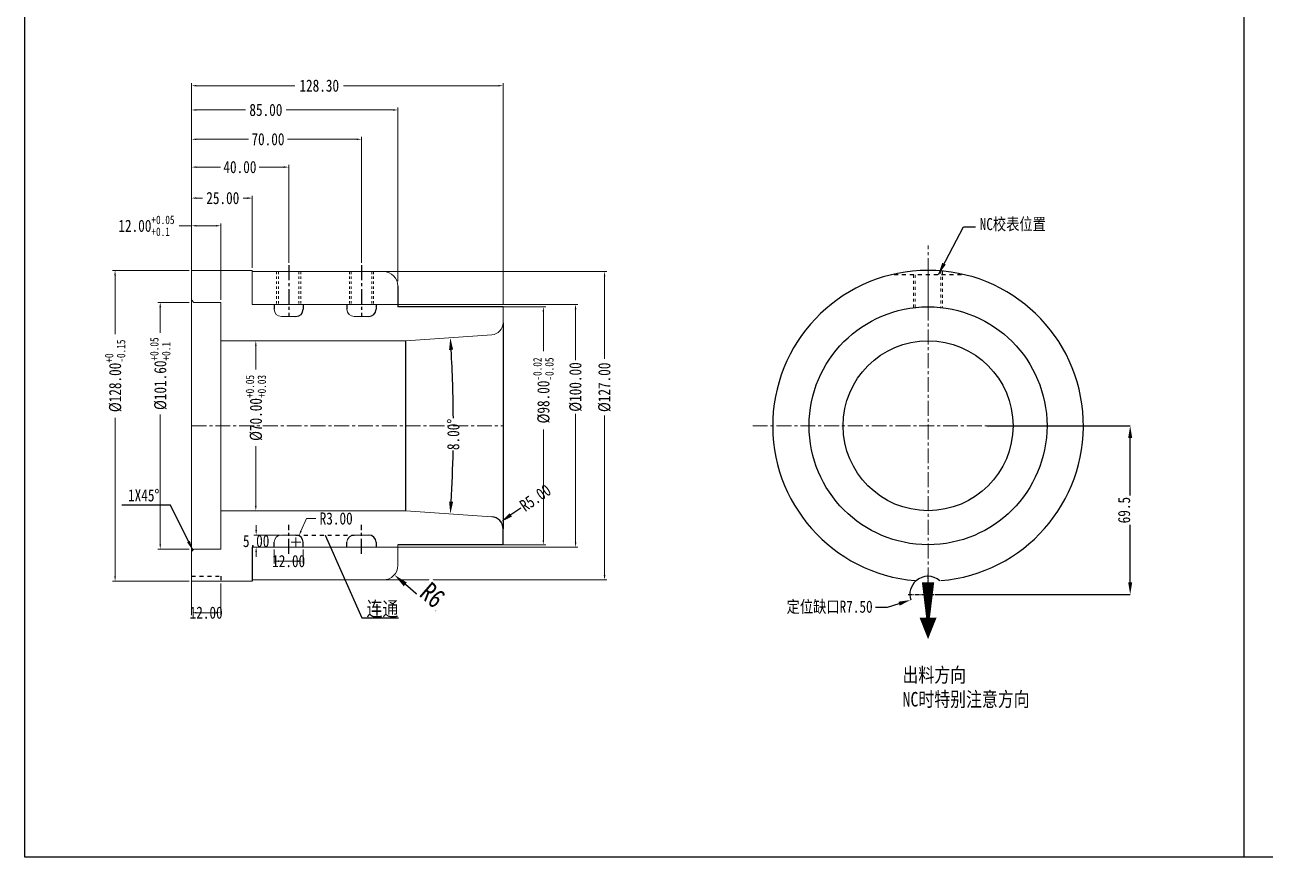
# Model space of a CAD drawing. Header units: millimetres. Extents: x -2895 to -298, y -11750 to -2997.
# Drawn here: x -2190 to -1679, y -5493 to -5151 of the extents above; entities that cross this region are included whole.
import ezdxf

# ---------------------------------------------------------------- set-up
doc = ezdxf.new("R2010")
doc.units = ezdxf.units.MM
doc.header["$LTSCALE"] = 16.335
doc.header["$PDMODE"] = 3
doc.header["$PDSIZE"] = 0.3125
doc.linetypes.add('CENTER', pattern=[0.6, 0.375, -0.075, 0.075, -0.075])
doc.linetypes.add('HIDDEN', pattern=[0.2, 0.1, -0.1])
doc.layers.get('0').update_dxf_attribs({"linetype": 'CONTINUOUS'})
doc.layers.get('Defpoints').update_dxf_attribs({"linetype": 'CONTINUOUS'})
for name, color, linetype, lineweight in [('cool', 153, 'HIDDEN', 9), ('dim', 82, 'CONTINUOUS', 9), ('screw', 33, 'CONTINUOUS', 13)]:
    doc.layers.add(name, color=color, linetype=linetype, lineweight=lineweight)
doc.layers.add('DEFAULT_2', color=8, linetype='HIDDEN')
doc.styles.get("Standard").update_dxf_attribs({"font": 'txt', "width": 0.8})
doc.dimstyles.new('ISO-25', dxfattribs={"dimtxt": 8, "dimasz": 6, "dimexe": 0, "dimexo": 0, "dimgap": 0, "dimtad": 1, "dimdsep": 46, "dimtxsty": 'Standard', "dimcen": 0, "dimclrd": 4, "dimclre": 4, "dimclrt": 6, "dimazin": 0, "dimtfac": 1, "dimtofl": 0, "dimtmove": 0, "dimatfit": 3, "dimfxl": 0, "dimarcsym": 0})
doc.dimstyles.get("Standard").update_dxf_attribs({"dimtxt": 0.15625, "dimasz": 0.1875, "dimexe": 0.125, "dimexo": 0.0625, "dimtad": 0, "dimtih": 1, "dimtoh": 1, "dimdsep": 46, "dimtxsty": 'Standard', "dimcen": 0.09, "dimadec": 0, "dimazin": 0, "dimtp": 0.01, "dimtm": 0.01, "dimtfac": 1, "dimtofl": 0, "dimtmove": 0, "dimatfit": 3, "dimfxl": 0, "dimtolj": 1, "dimarcsym": 0})
doc.dimstyles.new('STANDARD$0', dxfattribs={"dimscale": 2, "dimtxt": 3, "dimasz": 3, "dimexe": 1.25, "dimexo": 0.625, "dimgap": 0.5, "dimtad": 0, "dimdsep": 46, "dimlunit": 6, "dimtxsty": 'Standard', "dimblk": 'CLOSEDBLANK', "dimcen": 0, "dimclrt": 2, "dimazin": 2, "dimtfac": 2, "dimtmove": 1, "dimatfit": 3, "dimfxl": 0, "dimtolj": 1, "dimtzin": 0, "dimarcsym": 0})

# ---------------------------------------------------------------- blocks, each defined once
blk = doc.blocks.new('*D463')
at = {"color": 4, "lineweight": -2, "ltscale": 0.5, "transparency": 16777216}
for p, q in [((-1793.86, -5315.71), (-1734.75, -5315.71)), ((-1734.75, -5380.21), (-1734.75, -5320.71)), ((-1815.29, -5385.21), (-1734.75, -5385.21))]:
    blk.add_line(p, q, dxfattribs=at)
at = {"color": 4, "ltscale": 0.5, "transparency": 16777216}
for points in [[(-1735.58, -5320.71), (-1733.92, -5320.71), (-1734.75, -5315.71)], [(-1735.58, -5380.21), (-1733.92, -5380.21), (-1734.75, -5385.21)]]:
    blk.add_solid(points, dxfattribs=at)
at = {"layer": 'Defpoints', "color": 0, "ltscale": 0.5, "transparency": 16777216}
for p in [(-1793.86, -5315.71), (-1734.75, -5315.71), (-1815.29, -5385.21)]:
    blk.add_point(p, dxfattribs=at)
at = {"color": 6, "ltscale": 0.5, "transparency": 16777216, "insert": (-1737.25, -5350.46), "char_height": 5, "attachment_point": 5, "rotation": 90, "bg_fill": 3, "box_fill_scale": 1.1, "bg_fill_color": 256, "bg_fill_true_color": 13158600, "bg_fill_transparency": 0}
blk.add_mtext('69.5', dxfattribs=at)
blk = doc.blocks.new('*D384')
at = {"color": 6, "lineweight": -2, "transparency": 16777216}
for p, q in [((-1834.7, -5390.5), (-1829.93, -5388.99)), ((-1839.7, -5390.5), (-1834.7, -5390.5))]:
    blk.add_line(p, q, dxfattribs=at)
blk.add_arc((-1818.02, -5385.21), 7.5, 130.5176, 197.6094, dxfattribs=at)
at = {"color": 6, "transparency": 16777216}
blk.add_solid([(-1830.18, -5388.19), (-1829.68, -5389.78), (-1825.16, -5387.48)], dxfattribs=at)
at = {"layer": 'Defpoints', "color": 0, "transparency": 16777216}
for p in [(-1818.02, -5385.21), (-1825.16, -5387.48)]:
    blk.add_point(p, dxfattribs=at)
at = {"color": 3, "transparency": 16777216, "insert": (-1858.56, -5390.5), "char_height": 5, "attachment_point": 5}
blk.add_mtext('\\A1;{\\fSimSun|b0|i0|c134|p2;定位缺口}R7.50', dxfattribs=at)
blk = doc.blocks.new('*D489')
at = {"color": 1, "lineweight": 0, "transparency": 16777216}
for p, q in [((-2121.39, -5375.71), (-2121.39, -5393.72)), ((-2109.39, -5380.71), (-2109.39, -5393.72))]:
    blk.add_line(p, q, dxfattribs=at)
at = {"color": 0, "lineweight": 0, "transparency": 16777216}
blk.add_line((-2111.39, -5392.72), (-2119.39, -5392.72), dxfattribs=at)
at = {"color": 0, "transparency": 16777216}
for points in [[(-2119.39, -5392.39), (-2119.39, -5393.06), (-2121.39, -5392.72)], [(-2111.39, -5392.39), (-2111.39, -5393.06), (-2109.39, -5392.72)]]:
    blk.add_solid(points, dxfattribs=at)
at = {"layer": 'Defpoints', "color": 0, "transparency": 16777216}
for p in [(-2121.39, -5374.71), (-2109.39, -5379.71), (-2121.39, -5392.72)]:
    blk.add_point(p, dxfattribs=at)
at = {"color": 0, "lineweight": 0, "transparency": 16777216, "insert": (-2115.39, -5392.72), "char_height": 5, "attachment_point": 5}
blk.add_mtext('\\A1;12.00', dxfattribs=at)
blk = doc.blocks.new('*D414')
at = {"color": 1, "lineweight": 0, "transparency": 16777216}
for p, q in [((-2122.39, -5264.91), (-2135.3, -5264.91)), ((-2122.39, -5366.51), (-2135.3, -5366.51))]:
    blk.add_line(p, q, dxfattribs=at)
at = {"color": 0, "lineweight": 0, "transparency": 16777216}
for p, q in [((-2134.3, -5266.91), (-2134.3, -5277.46)), ((-2134.3, -5364.51), (-2134.3, -5311.06))]:
    blk.add_line(p, q, dxfattribs=at)
at = {"color": 0, "transparency": 16777216}
for points in [[(-2134.64, -5266.91), (-2133.97, -5266.91), (-2134.3, -5264.91)], [(-2134.64, -5364.51), (-2133.97, -5364.51), (-2134.3, -5366.51)]]:
    blk.add_solid(points, dxfattribs=at)
at = {"layer": 'Defpoints', "color": 0, "transparency": 16777216}
for p in [(-2121.39, -5264.91), (-2134.3, -5366.51), (-2121.39, -5366.51)]:
    blk.add_point(p, dxfattribs=at)
at = {"color": 0, "lineweight": 0, "transparency": 16777216, "insert": (-2134.3, -5294.26), "char_height": 5, "attachment_point": 5, "rotation": 90}
blk.add_mtext('\\A1;%%C101.60{\\H0.7x;\\S+0.05^ +0.1;}', dxfattribs=at)
blk = doc.blocks.new('*D415')
at = {"color": 0, "lineweight": 0, "transparency": 16777216}
for p, q in [((-2121.39, -5233.34), (-2126.51, -5233.34)), ((-2111.39, -5233.34), (-2119.39, -5233.34))]:
    blk.add_line(p, q, dxfattribs=at)
at = {"color": 1, "lineweight": 0, "transparency": 16777216}
for p, q in [((-2121.39, -5255.71), (-2121.39, -5232.34)), ((-2109.39, -5263.91), (-2109.39, -5232.34))]:
    blk.add_line(p, q, dxfattribs=at)
at = {"color": 0, "transparency": 16777216}
for points in [[(-2119.39, -5233), (-2119.39, -5233.67), (-2121.39, -5233.34)], [(-2111.39, -5233), (-2111.39, -5233.67), (-2109.39, -5233.34)]]:
    blk.add_solid(points, dxfattribs=at)
at = {"layer": 'Defpoints', "color": 0, "transparency": 16777216}
for p in [(-2109.39, -5233.34), (-2121.39, -5256.71), (-2109.39, -5264.91)]:
    blk.add_point(p, dxfattribs=at)
at = {"color": 0, "lineweight": 0, "transparency": 16777216, "insert": (-2139.97, -5233.34), "char_height": 5, "attachment_point": 5}
blk.add_mtext('\\A1;12.00{\\H0.7x;\\S+0.05^ +0.1;}', dxfattribs=at)
blk = doc.blocks.new('*D416')
at = {"color": 1, "lineweight": 0, "transparency": 16777216}
for p, q in [((-2121.39, -5255.71), (-2121.39, -5196.71)), ((-2051.39, -5248.63), (-2051.39, -5196.71))]:
    blk.add_line(p, q, dxfattribs=at)
at = {"color": 0, "lineweight": 0, "transparency": 16777216}
for p, q in [((-2119.39, -5197.71), (-2097.92, -5197.71)), ((-2053.39, -5197.71), (-2081.92, -5197.71))]:
    blk.add_line(p, q, dxfattribs=at)
at = {"color": 0, "transparency": 16777216}
for points in [[(-2119.39, -5197.38), (-2119.39, -5198.04), (-2121.39, -5197.71)], [(-2053.39, -5197.38), (-2053.39, -5198.04), (-2051.39, -5197.71)]]:
    blk.add_solid(points, dxfattribs=at)
at = {"layer": 'Defpoints', "color": 0, "transparency": 16777216}
for p in [(-2051.39, -5197.71), (-2051.39, -5249.63), (-2121.39, -5256.71)]:
    blk.add_point(p, dxfattribs=at)
at = {"color": 0, "lineweight": 0, "transparency": 16777216, "insert": (-2089.92, -5197.71), "char_height": 5, "attachment_point": 5}
blk.add_mtext('\\A1;70.00', dxfattribs=at)
blk = doc.blocks.new('*D417')
at = {"color": 1, "lineweight": 0, "transparency": 16777216}
for p, q in [((-2122.39, -5251.71), (-2153.9, -5251.71)), ((-2122.39, -5379.71), (-2153.9, -5379.71))]:
    blk.add_line(p, q, dxfattribs=at)
at = {"color": 0, "lineweight": 0, "transparency": 16777216}
for p, q in [((-2152.9, -5253.71), (-2152.9, -5277.92)), ((-2152.9, -5377.71), (-2152.9, -5312.39))]:
    blk.add_line(p, q, dxfattribs=at)
at = {"color": 0, "transparency": 16777216}
for points in [[(-2153.23, -5253.71), (-2152.56, -5253.71), (-2152.9, -5251.71)], [(-2153.23, -5377.71), (-2152.56, -5377.71), (-2152.9, -5379.71)]]:
    blk.add_solid(points, dxfattribs=at)
at = {"layer": 'Defpoints', "color": 0, "transparency": 16777216}
for p in [(-2121.39, -5251.71), (-2152.9, -5379.71), (-2121.39, -5379.71)]:
    blk.add_point(p, dxfattribs=at)
at = {"color": 0, "lineweight": 0, "transparency": 16777216, "insert": (-2152.9, -5295.15), "char_height": 5, "attachment_point": 5, "rotation": 90}
blk.add_mtext('\\A1;%%C128.00{\\H0.7x;\\S+0^ -0.15;}', dxfattribs=at)
blk = doc.blocks.new('*D418')
at = {"color": 1, "lineweight": 0, "transparency": 16777216}
for p, q in [((-2108.39, -5280.71), (-2093.92, -5280.71)), ((-2108.39, -5350.71), (-2093.92, -5350.71))]:
    blk.add_line(p, q, dxfattribs=at)
at = {"color": 0, "lineweight": 0, "transparency": 16777216}
for p, q in [((-2094.92, -5282.71), (-2094.92, -5292.56)), ((-2094.92, -5348.71), (-2094.92, -5324.16))]:
    blk.add_line(p, q, dxfattribs=at)
at = {"color": 0, "transparency": 16777216}
for points in [[(-2095.26, -5282.71), (-2094.59, -5282.71), (-2094.92, -5280.71)], [(-2095.26, -5348.71), (-2094.59, -5348.71), (-2094.92, -5350.71)]]:
    blk.add_solid(points, dxfattribs=at)
at = {"layer": 'Defpoints', "color": 0, "transparency": 16777216}
for p in [(-2109.39, -5280.71), (-2109.39, -5350.71), (-2094.92, -5350.71)]:
    blk.add_point(p, dxfattribs=at)
at = {"color": 0, "lineweight": 0, "transparency": 16777216, "insert": (-2094.92, -5308.36), "char_height": 5, "attachment_point": 5, "rotation": 90}
blk.add_mtext('\\A1;%%C70.00{\\H0.7x;\\S+0.05^ +0.03;}', dxfattribs=at)
blk = doc.blocks.new('*D419')
at = {"color": 1, "lineweight": 0, "transparency": 16777216}
for p, q in [((-2087.39, -5366.71), (-2087.39, -5372.48)), ((-2075.39, -5366.71), (-2075.39, -5372.48))]:
    blk.add_line(p, q, dxfattribs=at)
at = {"color": 0, "lineweight": 0, "transparency": 16777216}
blk.add_line((-2085.39, -5371.48), (-2077.39, -5371.48), dxfattribs=at)
at = {"color": 0, "transparency": 16777216}
for points in [[(-2085.39, -5371.14), (-2085.39, -5371.81), (-2087.39, -5371.48)], [(-2077.39, -5371.14), (-2077.39, -5371.81), (-2075.39, -5371.48)]]:
    blk.add_solid(points, dxfattribs=at)
at = {"layer": 'Defpoints', "color": 0, "transparency": 16777216}
for p in [(-2087.39, -5365.71), (-2075.39, -5365.71), (-2075.39, -5371.48)]:
    blk.add_point(p, dxfattribs=at)
at = {"color": 0, "lineweight": 0, "transparency": 16777216, "insert": (-2081.39, -5371.48), "char_height": 5, "attachment_point": 5}
blk.add_mtext('\\A1;12.00', dxfattribs=at)
blk = doc.blocks.new('*D420')
at = {"color": 0, "lineweight": 0, "transparency": 16777216}
for p, q in [((-2073.98, -5353.94), (-2076.33, -5359.15)), ((-2070.15, -5353.94), (-2073.98, -5353.94))]:
    blk.add_line(p, q, dxfattribs=at)
at = {"color": 1, "lineweight": 0, "transparency": 16777216}
for p, q in [((-2080.39, -5363.71), (-2076.39, -5363.71)), ((-2078.39, -5365.71), (-2078.39, -5361.71))]:
    blk.add_line(p, q, dxfattribs=at)
at = {"color": 0, "transparency": 16777216}
blk.add_solid([(-2076.64, -5359.01), (-2076.03, -5359.29), (-2077.16, -5360.97)], dxfattribs=at)
at = {"layer": 'Defpoints', "color": 0, "transparency": 16777216}
for p in [(-2078.39, -5363.71), (-2077.16, -5360.97)]:
    blk.add_point(p, dxfattribs=at)
at = {"color": 0, "lineweight": 0, "transparency": 16777216, "insert": (-2061.82, -5353.94), "char_height": 5, "attachment_point": 5}
blk.add_mtext('\\A1;R3.00', dxfattribs=at)
blk = doc.blocks.new('*D490')
at = {"color": 1, "lineweight": 0, "transparency": 16777216}
for p, q in [((-2121.39, -5255.71), (-2121.39, -5220.94)), ((-2096.39, -5250.71), (-2096.39, -5220.94))]:
    blk.add_line(p, q, dxfattribs=at)
at = {"color": 0, "lineweight": 0, "transparency": 16777216}
for p, q in [((-2119.39, -5221.94), (-2116.86, -5221.94)), ((-2098.39, -5221.94), (-2100.2, -5221.94))]:
    blk.add_line(p, q, dxfattribs=at)
at = {"color": 0, "transparency": 16777216}
for points in [[(-2119.39, -5221.6), (-2119.39, -5222.27), (-2121.39, -5221.94)], [(-2098.39, -5221.6), (-2098.39, -5222.27), (-2096.39, -5221.94)]]:
    blk.add_solid(points, dxfattribs=at)
at = {"layer": 'Defpoints', "color": 0, "transparency": 16777216}
for p in [(-2121.39, -5221.94), (-2096.39, -5251.71), (-2121.39, -5256.71)]:
    blk.add_point(p, dxfattribs=at)
at = {"color": 0, "lineweight": 0, "transparency": 16777216, "insert": (-2108.53, -5221.94), "char_height": 5, "attachment_point": 5}
blk.add_mtext('\\A1;25.00', dxfattribs=at)
blk = doc.blocks.new('*D491')
at = {"color": 1, "lineweight": 0, "transparency": 16777216}
for p, q in [((-2121.39, -5240.02), (-2121.39, -5208.17)), ((-2081.39, -5248.63), (-2081.39, -5208.17))]:
    blk.add_line(p, q, dxfattribs=at)
at = {"color": 0, "lineweight": 0, "transparency": 16777216}
for p, q in [((-2119.39, -5209.17), (-2109.48, -5209.17)), ((-2083.39, -5209.17), (-2093.48, -5209.17))]:
    blk.add_line(p, q, dxfattribs=at)
at = {"color": 0, "transparency": 16777216}
for points in [[(-2119.39, -5208.84), (-2119.39, -5209.51), (-2121.39, -5209.17)], [(-2083.39, -5208.84), (-2083.39, -5209.51), (-2081.39, -5209.17)]]:
    blk.add_solid(points, dxfattribs=at)
at = {"layer": 'Defpoints', "color": 0, "transparency": 16777216}
for p in [(-2121.39, -5209.17), (-2121.39, -5241.02), (-2081.39, -5249.63)]:
    blk.add_point(p, dxfattribs=at)
at = {"color": 0, "lineweight": 0, "transparency": 16777216, "insert": (-2101.48, -5209.17), "char_height": 5, "attachment_point": 5}
blk.add_mtext('\\A1;40.00', dxfattribs=at)
blk = doc.blocks.new('*D421')
at = {"color": 1, "lineweight": 0, "transparency": 16777216}
for p, q in [((-2045.39, -5252.21), (-1950.28, -5252.21)), ((-2045.39, -5379.21), (-1950.28, -5379.21))]:
    blk.add_line(p, q, dxfattribs=at)
at = {"color": 0, "lineweight": 0, "transparency": 16777216}
for p, q in [((-1951.28, -5254.21), (-1951.28, -5288.21)), ((-1951.28, -5377.21), (-1951.28, -5311.54))]:
    blk.add_line(p, q, dxfattribs=at)
at = {"color": 0, "transparency": 16777216}
for points in [[(-1951.61, -5254.21), (-1950.94, -5254.21), (-1951.28, -5252.21)], [(-1951.61, -5377.21), (-1950.94, -5377.21), (-1951.28, -5379.21)]]:
    blk.add_solid(points, dxfattribs=at)
at = {"layer": 'Defpoints', "color": 0, "transparency": 16777216}
for p in [(-2046.39, -5252.21), (-2046.39, -5379.21), (-1951.28, -5379.21)]:
    blk.add_point(p, dxfattribs=at)
at = {"color": 0, "lineweight": 0, "transparency": 16777216, "insert": (-1951.28, -5299.87), "char_height": 5, "attachment_point": 5, "rotation": 90}
blk.add_mtext('\\A1;%%c127.00', dxfattribs=at)
blk = doc.blocks.new('*D422')
at = {"color": 0, "lineweight": 0, "transparency": 16777216}
for p, q in [((-2094.79, -5358.71), (-2094.79, -5356.71)), ((-2094.79, -5367.71), (-2094.79, -5369.71))]:
    blk.add_line(p, q, dxfattribs=at)
at = {"color": 1, "lineweight": 0, "transparency": 16777216}
for p, q in [((-2084.82, -5360.71), (-2095.79, -5360.71)), ((-2084.82, -5365.71), (-2095.79, -5365.71))]:
    blk.add_line(p, q, dxfattribs=at)
at = {"color": 0, "transparency": 16777216}
for points in [[(-2095.12, -5358.71), (-2094.45, -5358.71), (-2094.79, -5360.71)], [(-2095.12, -5367.71), (-2094.45, -5367.71), (-2094.79, -5365.71)]]:
    blk.add_solid(points, dxfattribs=at)
at = {"layer": 'Defpoints', "color": 0, "transparency": 16777216}
for p in [(-2083.82, -5360.71), (-2094.79, -5365.71), (-2083.82, -5365.71)]:
    blk.add_point(p, dxfattribs=at)
at = {"color": 0, "lineweight": 0, "transparency": 16777216, "insert": (-2094.79, -5363.21), "char_height": 5, "attachment_point": 5}
blk.add_mtext('\\A1;5.00', dxfattribs=at)
blk = doc.blocks.new('*D423')
at = {"color": 1, "lineweight": 0, "transparency": 16777216}
for p, q in [((-1997.24, -5266.71), (-1975.48, -5266.71)), ((-1999.26, -5364.71), (-1975.48, -5364.71))]:
    blk.add_line(p, q, dxfattribs=at)
at = {"color": 0, "lineweight": 0, "transparency": 16777216}
for p, q in [((-1976.48, -5268.71), (-1976.48, -5285.03)), ((-1976.48, -5362.71), (-1976.48, -5317.3))]:
    blk.add_line(p, q, dxfattribs=at)
at = {"color": 0, "transparency": 16777216}
for points in [[(-1976.81, -5268.71), (-1976.14, -5268.71), (-1976.48, -5266.71)], [(-1976.81, -5362.71), (-1976.14, -5362.71), (-1976.48, -5364.71)]]:
    blk.add_solid(points, dxfattribs=at)
at = {"layer": 'Defpoints', "color": 0, "transparency": 16777216}
for p in [(-1998.24, -5266.71), (-2000.26, -5364.71), (-1976.48, -5364.71)]:
    blk.add_point(p, dxfattribs=at)
at = {"color": 0, "lineweight": 0, "transparency": 16777216, "insert": (-1976.48, -5301.16), "char_height": 5, "attachment_point": 5, "rotation": 90}
blk.add_mtext('\\A1;%%C98.00{\\H0.7x;\\S-0.02^ -0.05;}', dxfattribs=at)
blk = doc.blocks.new('*D424')
at = {"color": 1, "lineweight": 0, "transparency": 16777216}
for p, q in [((-2121.39, -5255.71), (-2121.39, -5174.65)), ((-1993.09, -5265.69), (-1993.09, -5174.65))]:
    blk.add_line(p, q, dxfattribs=at)
at = {"color": 0, "lineweight": 0, "transparency": 16777216}
for p, q in [((-2119.39, -5175.65), (-2078.8, -5175.65)), ((-1995.09, -5175.65), (-2058.8, -5175.65))]:
    blk.add_line(p, q, dxfattribs=at)
at = {"color": 0, "transparency": 16777216}
for points in [[(-2119.39, -5175.32), (-2119.39, -5175.98), (-2121.39, -5175.65)], [(-1995.09, -5175.32), (-1995.09, -5175.98), (-1993.09, -5175.65)]]:
    blk.add_solid(points, dxfattribs=at)
at = {"layer": 'Defpoints', "color": 0, "transparency": 16777216}
for p in [(-1993.09, -5175.65), (-2121.39, -5256.71), (-1993.09, -5266.69)]:
    blk.add_point(p, dxfattribs=at)
at = {"color": 0, "lineweight": 0, "transparency": 16777216, "insert": (-2068.8, -5175.65), "char_height": 5, "attachment_point": 5}
blk.add_mtext('\\A1;128.30', dxfattribs=at)
blk = doc.blocks.new('*D425')
at = {"color": 1, "lineweight": 0, "transparency": 16777216}
for p, q in [((-2040.39, -5265.71), (-1962.21, -5265.71)), ((-2040.39, -5365.71), (-1962.21, -5365.71))]:
    blk.add_line(p, q, dxfattribs=at)
at = {"color": 0, "lineweight": 0, "transparency": 16777216}
for p, q in [((-1963.21, -5267.71), (-1963.21, -5288.74)), ((-1963.21, -5363.71), (-1963.21, -5310.74))]:
    blk.add_line(p, q, dxfattribs=at)
at = {"color": 0, "transparency": 16777216}
for points in [[(-1963.55, -5267.71), (-1962.88, -5267.71), (-1963.21, -5265.71)], [(-1963.55, -5363.71), (-1962.88, -5363.71), (-1963.21, -5365.71)]]:
    blk.add_solid(points, dxfattribs=at)
at = {"layer": 'Defpoints', "color": 0, "transparency": 16777216}
for p in [(-2041.39, -5265.71), (-2041.39, -5365.71), (-1963.21, -5365.71)]:
    blk.add_point(p, dxfattribs=at)
at = {"color": 0, "lineweight": 0, "transparency": 16777216, "insert": (-1963.21, -5299.74), "char_height": 5, "attachment_point": 5, "rotation": 90}
blk.add_mtext('\\A1;%%c100.00', dxfattribs=at)
blk = doc.blocks.new('*D426')
at = {"color": 1, "lineweight": 0, "transparency": 16777216}
for p, q in [((-2121.39, -5193.55), (-2121.39, -5184.64)), ((-2036.39, -5256.21), (-2036.39, -5184.64))]:
    blk.add_line(p, q, dxfattribs=at)
at = {"color": 0, "lineweight": 0, "transparency": 16777216}
for p, q in [((-2119.39, -5185.64), (-2099.11, -5185.64)), ((-2038.39, -5185.64), (-2082.45, -5185.64))]:
    blk.add_line(p, q, dxfattribs=at)
at = {"color": 0, "transparency": 16777216}
for points in [[(-2119.39, -5185.31), (-2119.39, -5185.97), (-2121.39, -5185.64)], [(-2038.39, -5185.31), (-2038.39, -5185.97), (-2036.39, -5185.64)]]:
    blk.add_solid(points, dxfattribs=at)
at = {"layer": 'Defpoints', "color": 0, "transparency": 16777216}
for p in [(-2121.39, -5185.64), (-2121.39, -5194.55), (-2036.39, -5257.21)]:
    blk.add_point(p, dxfattribs=at)
at = {"color": 0, "lineweight": 0, "transparency": 16777216, "insert": (-2090.78, -5185.64), "char_height": 5, "attachment_point": 5}
blk.add_mtext('\\A1;85.00', dxfattribs=at)
blk = doc.blocks.new('*D492')
at = {"color": 4, "lineweight": -2, "transparency": 16777216}
for start, end in [(0.3409, 3.4492), (356.5508, 358.8719)]:
    blk.add_arc((-2533.61, -5315.71), 520.07, start, end, dxfattribs=at)
at = {"color": 4, "transparency": 16777216}
for points in [[(-2015.31, -5284.47), (-2013.65, -5284.36), (-2014.81, -5279.43)], [(-2013.65, -5347.05), (-2015.31, -5346.94), (-2014.81, -5351.99)]]:
    blk.add_solid(points, dxfattribs=at)
at = {"layer": 'Defpoints', "color": 0, "transparency": 16777216}
for p in [(-2033.09, -5280.71), (-1997.74, -5278.24), (-2013.68, -5303.61), (-2033.09, -5350.71), (-1997.74, -5353.18)]:
    blk.add_point(p, dxfattribs=at)
at = {"color": 6, "transparency": 16777216, "insert": (-2013.55, -5319.28), "char_height": 5, "attachment_point": 5, "rotation": 89.6064}
blk.add_mtext('\\A1;8.00\\M+5A1E3', dxfattribs=at)
blk = doc.blocks.new('*D493')
at = {"color": 4, "lineweight": -2, "transparency": 16777216}
blk.add_line((-1985.78, -5349.59), (-1989.89, -5352.45), dxfattribs=at)
at = {"color": 4, "transparency": 16777216}
blk.add_solid([(-1990.36, -5351.76), (-1989.41, -5353.13), (-1993.99, -5355.31)], dxfattribs=at)
at = {"layer": 'Defpoints', "color": 0, "transparency": 16777216}
for p in [(-1998.09, -5358.17), (-1993.99, -5355.31)]:
    blk.add_point(p, dxfattribs=at)
at = {"color": 6, "transparency": 16777216, "insert": (-1979.77, -5345.4), "char_height": 5, "attachment_point": 5, "rotation": 34.878}
blk.add_mtext('\\A1;R5.00', dxfattribs=at)
blk = doc.blocks.new('*D501')
at = {"color": 4, "lineweight": -2, "transparency": 16777216}
blk.add_line((-2020.74, -5391.99), (-2033.33, -5381.07), dxfattribs=at)
at = {"color": 4, "transparency": 16777216}
blk.add_solid([(-2032.67, -5380.31), (-2033.98, -5381.83), (-2037.86, -5377.14)], dxfattribs=at)
at = {"layer": 'Defpoints', "color": 0, "transparency": 16777216}
for p in [(-2042.39, -5373.21), (-2037.86, -5377.14)]:
    blk.add_point(p, dxfattribs=at)
at = {"color": 6, "transparency": 16777216, "insert": (-2022.14, -5385.47), "char_height": 8, "attachment_point": 5, "rotation": 319.0624, "bg_fill": 3, "box_fill_scale": 1.1, "bg_fill_color": 256, "bg_fill_true_color": 13158600, "bg_fill_transparency": 0}
blk.add_mtext('R6', dxfattribs=at)

msp = doc.modelspace()

# ---------------------------------------------------------------- linework, layer by layer
at = {"ltscale": 0.5}
for p, q in [((-1687.958, -4807.703), (-1687.958, -5493.416)), ((-1993.091, -5364.707), (-1993.091, -5358.167))]:
    msp.add_line(p, q, dxfattribs=at)
at = {"color": 1, "linetype": 'CENTER', "lineweight": 0}
for p, q in [((-1818.016, -5389.988), (-1818.016, -5241.427)), ((-2121.391, -5315.707), (-1993.091, -5315.707)), ((-1890.221, -5315.707), (-1745.811, -5315.707))]:
    msp.add_line(p, q, dxfattribs=at)
at = {"lineweight": 0}
for p, q in [((-2121.391, -5251.707), (-2096.391, -5251.707)), ((-2121.391, -5251.707), (-2121.391, -5263.907)), ((-2096.391, -5251.707), (-2096.391, -5265.707)), ((-2096.391, -5252.207), (-2042.391, -5252.207)), ((-2121.391, -5263.907), (-2120.391, -5264.907)), ((-2121.391, -5263.907), (-2121.391, -5379.707)), ((-2109.391, -5264.907), (-2120.391, -5264.907)), ((-2109.391, -5264.907), (-2109.391, -5285.707)), ((-2096.391, -5265.707), (-2036.391, -5265.707)), ((-1993.091, -5266.707), (-1993.091, -5273.248)), ((-2084.391, -5270.707), (-2078.391, -5270.707)), ((-2054.391, -5270.707), (-2048.391, -5270.707)), ((-2109.391, -5280.707), (-2033.091, -5280.707)), ((-2033.091, -5280.707), (-1997.742, -5278.235)), ((-2109.391, -5285.707), (-2109.391, -5345.707)), ((-2109.391, -5366.507), (-2109.391, -5345.707)), ((-2109.391, -5350.707), (-2033.091, -5350.707)), ((-2033.091, -5350.707), (-1997.742, -5353.179)), ((-2084.391, -5360.707), (-2078.391, -5360.707)), ((-2054.391, -5360.707), (-2048.391, -5360.707)), ((-2036.391, -5364.707), (-2036.391, -5373.207)), ((-2120.391, -5366.507), (-2121.391, -5367.507)), ((-2121.391, -5367.507), (-2121.391, -5374.707)), ((-2109.391, -5366.507), (-2120.391, -5366.507)), ((-2096.391, -5365.707), (-2036.391, -5365.707)), ((-2121.391, -5379.707), (-2096.391, -5379.707)), ((-2096.391, -5379.207), (-2042.391, -5379.207))]:
    msp.add_line(p, q, dxfattribs=at)
at = {"color": 1, "linetype": 'CENTER'}
for p, q in [((-2081.391, -5249.626), (-2081.391, -5270.707)), ((-2051.391, -5249.626), (-2051.391, -5270.707)), ((-2081.391, -5368.453), (-2081.391, -5356.476)), ((-2051.391, -5368.453), (-2051.391, -5356.476))]:
    msp.add_line(p, q, dxfattribs=at)
for p, q in [((-2036.391, -5258.207), (-2036.391, -5266.707)), ((-2087.391, -5265.707), (-2087.391, -5267.707)), ((-2075.391, -5265.707), (-2075.391, -5267.707)), ((-2057.391, -5265.707), (-2057.391, -5267.707)), ((-2045.391, -5265.707), (-2045.391, -5267.707)), ((-1993.091, -5266.707), (-2036.391, -5266.707)), ((-1993.091, -5273.248), (-1993.091, -5358.167)), ((-2033.091, -5350.707), (-2033.091, -5280.707)), ((-2087.391, -5365.707), (-2087.391, -5363.707)), ((-2075.391, -5365.707), (-2075.391, -5363.707)), ((-2057.391, -5365.707), (-2057.391, -5363.707)), ((-2045.391, -5363.707), (-2045.391, -5365.707)), ((-1993.091, -5364.707), (-2036.391, -5364.707)), ((-2096.391, -5365.707), (-2096.391, -5379.707))]:
    msp.add_line(p, q)
at = {"color": 1, "linetype": 'CENTER', "ltscale": 0.3}
for p, q in [((-1818.016, -5393.457), (-1818.016, -5376.957)), ((-1826.266, -5385.207), (-1809.766, -5385.207))]:
    msp.add_line(p, q, dxfattribs=at)
at = {"ltscale": 0.5}
msp.add_lwpolyline([(-2190.081, -4807.703), (-1308.392, -4807.703), (-1308.392, -5493.416), (-2190.081, -5493.416)], close=True, dxfattribs=at)
for radius in [49, 35]:
    msp.add_circle((-1818.016, -5315.707), radius, dxfattribs=at)
at = {"lineweight": 0}
for centre, radius, start, end in [((-2042.391, -5258.207), 6, 0, 90), ((-2084.391, -5267.707), 3, 180, 270), ((-2054.391, -5267.707), 3, 180, 270), ((-1998.091, -5273.248), 5, 274, 0), ((-2084.391, -5363.707), 3, 90, 180), ((-2054.391, -5363.707), 3, 90, 180), ((-2042.391, -5373.207), 6, 270, 0)]:
    msp.add_arc(centre, radius, start, end, dxfattribs=at)
at = {"ltscale": 0.5}
for centre, radius, start, end in [((-1818.016, -5315.707), 64, 274.73725, 265.26274), ((-1998.091, -5358.167), 5, 0, 86), ((-1818.016, -5385.207), 7.5, 49.31224, 130.68775)]:
    msp.add_arc(centre, radius, start, end, dxfattribs=at)
for centre, start, end in [((-2078.391, -5267.707), 270, 0), ((-2048.391, -5267.707), 270, 0), ((-2078.391, -5363.707), 0, 90), ((-2048.391, -5363.707), 0, 90)]:
    msp.add_arc(centre, 3, start, end)
at = {"layer": 'cool', "color": 1, "linetype": 'CENTER', "ltscale": 0.621977}
msp.add_line((-1818.016, -5250.998), (-1818.016, -5266.193), dxfattribs=at)
at = {"layer": 'DEFAULT_2', "color": 8, "linetype": 'HIDDEN'}
for p, q in [((-1832.016, -5253.392), (-1804.016, -5253.392)), ((-2078.391, -5360.707), (-2054.391, -5360.707)), ((-2121.391, -5377.707), (-2109.391, -5377.707)), ((-2109.391, -5377.707), (-2109.391, -5379.707))]:
    msp.add_line(p, q, dxfattribs=at)
at = {"layer": 'screw', "color": 92, "linetype": 'HIDDEN', "ltscale": 0.621977}
for p, q in [((-2086.391, -5252.207), (-2086.391, -5265.707)), ((-2076.391, -5252.207), (-2076.391, -5265.707)), ((-2056.391, -5252.207), (-2056.391, -5265.707)), ((-2046.391, -5252.207), (-2046.391, -5265.707))]:
    msp.add_line(p, q, dxfattribs=at)
at = {"layer": 'screw', "linetype": 'HIDDEN', "ltscale": 0.621977}
for p, q in [((-2085.641, -5252.207), (-2085.641, -5265.707)), ((-2077.141, -5252.207), (-2077.141, -5265.707)), ((-2055.641, -5252.207), (-2055.641, -5265.707)), ((-2047.141, -5252.207), (-2047.141, -5265.707))]:
    msp.add_line(p, q, dxfattribs=at)
at = {"layer": 'screw', "linetype": 'HIDDEN', "ltscale": 0.746373}
for p, q in [((-1812.766, -5251.923), (-1812.766, -5266.989)), ((-1823.266, -5253.609), (-1823.266, -5266.989))]:
    msp.add_line(p, q, dxfattribs=at)
at = {"layer": 'screw', "color": 92, "linetype": 'HIDDEN', "ltscale": 0.746373}
for p, q in [((-1812.016, -5251.989), (-1812.016, -5267.076)), ((-1824.016, -5253.609), (-1824.016, -5267.076))]:
    msp.add_line(p, q, dxfattribs=at)
at = {"layer": 'screw', "color": 1, "linetype": 'CENTER', "ltscale": 0.466483}
msp.add_line((-1818.016, -5253.609), (-1818.016, -5264.16), dxfattribs=at)

# ---------------------------------------------------------------- texts
at = {"attachment_point": 1}
for s, insert, char_height, width in [('{\\fSimSun|b0|i0|c134|p2;1X45%%D}', (-2147.559, -5341.865), 5, 18.00079), ('{\\fSimSun|b0|i0|c134|p2;出料方向\\P\\C6;NC时特别注意方向}', (-1828.531, -5415.358), 6, 97.10809)]:
    msp.add_mtext(s, dxfattribs=dict(at, insert=insert, char_height=char_height, width=width))
at = {"layer": 'dim', "insert": (-1796.746, -5232.921), "char_height": 5, "attachment_point": 4}
msp.add_mtext('\\A1;NC{\\fSimSun|b0|i0|c134|p2;校表位置}', dxfattribs=at)
at = {"layer": 'dim', "color": 6, "insert": (-2049.32, -5394.809), "char_height": 6, "attachment_point": 7}
msp.add_mtext('{\\fSimSun|b0|i0|c134|p2;连通}', dxfattribs=at)

# ---------------------------------------------------------------- dimensions: what is measured, and where the dimension line sits
at = {"lineweight": 0}
for base, p1, p2, dimstyle, override, picture, middle in [((-1993.091, -5175.649), (-2121.391, -5256.707), (-1993.091, -5266.692), 'Standard', {"dimtxt": 5, "dimasz": 2, "dimexe": 1, "dimexo": 1, "dimgap": 1, "dimzin": 0, "dimdsep": 0, "dimcen": 2, "dimclre": 1, "dimtol": 0, "dimtp": 0, "dimtm": 0, "dimtzin": 0, "dimlwd": 0, "dimlwe": 0}, '*D424', (-2068.803, -5175.649)), ((-2121.391, -5185.639), (-2036.391, -5257.207), (-2121.391, -5194.545), 'STANDARD$0', {"dimscale": 1, "dimtxt": 5, "dimasz": 2, "dimexe": 1, "dimexo": 1, "dimgap": 1, "dimtih": 1, "dimtoh": 1, "dimzin": 0, "dimdsep": 0, "dimlunit": 2, "dimcen": 2, "dimclre": 1, "dimclrt": 0, "dimadec": 0, "dimazin": 0, "dimtfac": 1, "dimtofl": 0, "dimtmove": 0, "dimlwd": 0, "dimlwe": 0}, '*D426', (-2090.781, -5185.639)), ((-2051.391, -5197.711), (-2121.391, -5256.707), (-2051.391, -5249.626), 'Standard', {"dimtxt": 5, "dimasz": 2, "dimexe": 1, "dimexo": 1, "dimgap": 1, "dimzin": 0, "dimdsep": 0, "dimcen": 2, "dimclre": 1, "dimtol": 0, "dimtp": 0, "dimtm": 0, "dimtzin": 0, "dimlwd": 0, "dimlwe": 0}, '*D416', (-2089.917, -5197.711)), ((-2121.391, -5209.174), (-2081.391, -5249.626), (-2121.391, -5241.022), 'Standard', {"dimtxt": 5, "dimasz": 2, "dimexe": 1, "dimexo": 1, "dimgap": 1, "dimzin": 0, "dimdsep": 0, "dimcen": 2, "dimclre": 1, "dimtol": 0, "dimtp": 0, "dimtm": 0, "dimtzin": 0, "dimlwd": 0, "dimlwe": 0}, '*D491', (-2101.477, -5209.174)), ((-2121.391, -5221.936), (-2096.391, -5251.707), (-2121.391, -5256.707), 'Standard', {"dimtxt": 5, "dimasz": 2, "dimexe": 1, "dimexo": 1, "dimgap": 1, "dimzin": 0, "dimdsep": 0, "dimcen": 2, "dimclre": 1, "dimtol": 0, "dimtp": 0, "dimtm": 0, "dimtzin": 0, "dimlwd": 0, "dimlwe": 0}, '*D490', (-2108.53, -5221.936)), ((-2075.391, -5371.476), (-2087.391, -5365.707), (-2075.391, -5365.707), 'Standard', {"dimtxt": 5, "dimasz": 2, "dimexe": 1, "dimexo": 1, "dimgap": 1, "dimzin": 0, "dimdsep": 0, "dimcen": 2, "dimclre": 1, "dimtol": 0, "dimtp": 0, "dimtm": 0, "dimtzin": 0, "dimlwd": 0, "dimlwe": 0}, '*D419', (-2081.391, -5371.476)), ((-2121.391, -5392.722), (-2109.391, -5379.707), (-2121.391, -5374.707), 'STANDARD$0', {"dimscale": 1, "dimtxt": 5, "dimasz": 2, "dimexe": 1, "dimexo": 1, "dimgap": 1, "dimzin": 0, "dimdsep": 0, "dimlunit": 2, "dimcen": 2, "dimclre": 1, "dimclrt": 0, "dimadec": 0, "dimazin": 0, "dimtfac": 1, "dimtofl": 0, "dimtmove": 0, "dimlwd": 0, "dimlwe": 0}, '*D489', (-2115.391, -5392.722))]:
    dim = msp.add_linear_dim(base=base, p1=p1, p2=p2, dimstyle=dimstyle, override=override, dxfattribs=at)
    dim.commit()
    dim.dimension.update_dxf_attribs({"geometry": picture, "text_midpoint": middle, "dimtype": 160})
dim = msp.add_linear_dim(base=(-2109.391, -5233.336), p1=(-2121.391, -5256.707), p2=(-2109.391, -5264.907), text='<>{\\H0.7x;\\S+0.05^ +0.1;}', dimstyle='Standard', override={"dimtxt": 5, "dimasz": 2, "dimexe": 1, "dimexo": 1, "dimgap": 1, "dimzin": 0, "dimdsep": 0, "dimcen": 2, "dimclre": 1, "dimtol": 0, "dimtp": 0, "dimtm": 0, "dimtzin": 0, "dimlwd": 0, "dimlwe": 0}, dxfattribs=at)
dim.commit()
dim.dimension.update_dxf_attribs({"geometry": '*D415', "text_midpoint": (-2139.974, -5233.336), "dimtype": 160})
for base, p1, p2, text, dimstyle, override, picture, middle in [((-2152.897, -5379.707), (-2121.391, -5251.707), (-2121.391, -5379.707), '%%C<>{\\H0.7x;\\S+0^ -0.15;}', 'STANDARD$0', {"dimscale": 1, "dimtxt": 5, "dimasz": 2, "dimexe": 1, "dimexo": 1, "dimgap": 1, "dimzin": 0, "dimdsep": 0, "dimlunit": 2, "dimcen": 2, "dimclre": 1, "dimclrt": 0, "dimadec": 0, "dimazin": 0, "dimtfac": 1, "dimtofl": 0, "dimtmove": 0, "dimlwd": 0, "dimlwe": 0}, '*D417', (-2152.897, -5295.155)), ((-1951.275, -5379.207), (-2046.391, -5252.207), (-2046.391, -5379.207), '%%c<>', 'Standard', {"dimtxt": 5, "dimasz": 2, "dimexe": 1, "dimexo": 1, "dimgap": 1, "dimtih": 0, "dimtoh": 0, "dimzin": 0, "dimdsep": 0, "dimcen": 2, "dimclre": 1, "dimtol": 0, "dimlim": 0, "dimtp": 0, "dimtm": 0, "dimtzin": 0, "dimlwd": 0, "dimlwe": 0}, '*D421', (-1951.275, -5299.872)), ((-2134.304, -5366.507), (-2121.391, -5264.907), (-2121.391, -5366.507), '%%C<>{\\H0.7x;\\S+0.05^ +0.1;}', 'STANDARD$0', {"dimscale": 1, "dimtxt": 5, "dimasz": 2, "dimexe": 1, "dimexo": 1, "dimgap": 1, "dimzin": 0, "dimdsep": 0, "dimlunit": 2, "dimcen": 2, "dimclre": 1, "dimclrt": 0, "dimadec": 0, "dimazin": 0, "dimtfac": 1, "dimtofl": 0, "dimtmove": 0, "dimlwd": 0, "dimlwe": 0}, '*D414', (-2134.304, -5294.26)), ((-1963.215, -5365.707), (-2041.391, -5265.707), (-2041.391, -5365.707), '%%c<>', 'STANDARD$0', {"dimscale": 1, "dimtxt": 5, "dimasz": 2, "dimexe": 1, "dimexo": 1, "dimgap": 1, "dimzin": 0, "dimdsep": 0, "dimlunit": 2, "dimcen": 2, "dimclre": 1, "dimclrt": 0, "dimadec": 0, "dimazin": 0, "dimtfac": 1, "dimtofl": 0, "dimtmove": 0, "dimlwd": 0, "dimlwe": 0}, '*D425', (-1963.215, -5299.736)), ((-1976.477, -5364.707), (-1998.236, -5266.707), (-2000.259, -5364.707), '%%C<>{\\H0.7x;\\S-0.02^ -0.05;}', 'STANDARD$0', {"dimscale": 1, "dimtxt": 5, "dimasz": 2, "dimexe": 1, "dimexo": 1, "dimgap": 1, "dimzin": 0, "dimdsep": 0, "dimlunit": 2, "dimcen": 2, "dimclre": 1, "dimclrt": 0, "dimadec": 0, "dimazin": 0, "dimtfac": 1, "dimtofl": 0, "dimtmove": 0, "dimlwd": 0, "dimlwe": 0}, '*D423', (-1976.477, -5301.164)), ((-2094.925, -5350.707), (-2109.391, -5280.707), (-2109.391, -5350.707), '%%C<>{\\H0.7x;\\S+0.05^ +0.03;}', 'STANDARD$0', {"dimscale": 1, "dimtxt": 5, "dimasz": 2, "dimexe": 1, "dimexo": 1, "dimgap": 1, "dimzin": 0, "dimdsep": 0, "dimlunit": 2, "dimcen": 2, "dimclre": 1, "dimclrt": 0, "dimadec": 0, "dimazin": 0, "dimtfac": 1, "dimtofl": 0, "dimtmove": 0, "dimlwd": 0, "dimlwe": 0}, '*D418', (-2094.925, -5308.361))]:
    dim = msp.add_linear_dim(base=base, p1=p1, p2=p2, angle=90, text=text, dimstyle=dimstyle, override=override, dxfattribs=at)
    dim.commit()
    dim.dimension.update_dxf_attribs({"geometry": picture, "text_midpoint": middle, "dimtype": 160})
dim = msp.add_angular_dim_2l(base=(-2013.68, -5303.606), line1=((-2033.091, -5350.707), (-1997.742, -5353.179)), line2=((-2033.091, -5280.707), (-1997.742, -5278.235)), dimstyle='Standard', override={"dimtxt": 5, "dimasz": 5, "dimexe": 0, "dimexo": 0, "dimgap": 0, "dimtih": 0, "dimtoh": 0, "dimzin": 0, "dimcen": 0, "dimclrd": 4, "dimclre": 4, "dimclrt": 6, "dimadec": 2, "dimtp": 0, "dimtm": 0, "dimtzin": 0})
dim.commit()
dim.dimension.update_dxf_attribs({"geometry": '*D492', "text_midpoint": (-2013.552, -5319.28), "dimtype": 162})
dim = msp.add_radius_dim(center=(-1998.091, -5358.167), mpoint=(-1993.989, -5355.308), dimstyle='Standard', override={"dimtxt": 5, "dimasz": 5, "dimexe": 0, "dimexo": 0, "dimgap": 0, "dimtih": 0, "dimtoh": 0, "dimzin": 0, "dimcen": 0, "dimclrd": 4, "dimclre": 4, "dimclrt": 6, "dimadec": 2, "dimtp": 0, "dimtm": 0, "dimtzin": 0})
dim.commit()
dim.dimension.update_dxf_attribs({"geometry": '*D493', "text_midpoint": (-1979.769, -5345.396)})
dim = msp.add_radius_dim(center=(-2078.391, -5363.707), mpoint=(-2077.157, -5360.973), dimstyle='Standard', override={"dimtxt": 5, "dimasz": 2, "dimexe": 1, "dimexo": 1, "dimgap": 1, "dimzin": 0, "dimdsep": 0, "dimcen": 2, "dimclre": 1, "dimtol": 0, "dimtp": 0, "dimtm": 0, "dimtzin": 0, "dimlwd": 0, "dimlwe": 0}, dxfattribs=at)
dim.commit()
dim.dimension.update_dxf_attribs({"geometry": '*D420', "text_midpoint": (-2061.817, -5353.937), "dimtype": 164})
dim = msp.add_linear_dim(base=(-2094.787, -5365.707), p1=(-2083.818, -5360.707), p2=(-2083.818, -5365.707), angle=90, dimstyle='Standard', override={"dimtxt": 5, "dimasz": 2, "dimexe": 1, "dimexo": 1, "dimgap": 1, "dimzin": 0, "dimdsep": 0, "dimcen": 2, "dimclre": 1, "dimtol": 0, "dimtp": 0, "dimtm": 0, "dimtzin": 0, "dimlwd": 0, "dimlwe": 0}, dxfattribs=at)
dim.commit()
dim.dimension.update_dxf_attribs({"geometry": '*D422', "text_midpoint": (-2094.787, -5363.207), "dimtype": 160})
dim = msp.add_radius_dim(center=(-1818.016, -5385.207), mpoint=(-1825.165, -5387.476), text='{\\fSimSun|b0|i0|c134|p2;定位缺口}<>', dimstyle='Standard', override={"dimtxt": 5, "dimasz": 5, "dimexe": 0, "dimexo": 0, "dimgap": 0, "dimtad": 0, "dimzin": 0, "dimcen": 0, "dimclrd": 6, "dimclre": 6, "dimclrt": 3, "dimadec": 2, "dimtol": 0, "dimfxl": 1.25, "dimtzin": 0, "dimarcsym": 2})
dim.commit()
dim.dimension.update_dxf_attribs({"geometry": '*D384', "text_midpoint": (-1858.563, -5390.501)})

# ---------------------------------------------------------------- leaders
msp.add_leader([(-2120.891, -5367.007), (-2130.025, -5348.361), (-2150.147, -5348.361)], dimstyle='ISO-25', override={"dimtxt": 4.5, "dimasz": 4, "dimexe": 0, "dimexo": 0, "dimgap": 0, "dimtad": 0, "dimdsep": 46, "dimclrd": 256, "dimclre": 3, "dimclrt": 6, "dimtofl": 0})
at = {"layer": 'dim', "annotation_type": 0, "has_hookline": 1, "hookline_direction": 0}
for points, dimstyle, override, text_width in [([(-1813.756, -5253.392), (-1803.427, -5233.733), (-1798.427, -5233.733)], 'Standard', {"dimtxt": 2.5, "dimasz": 5, "dimexe": 0, "dimexo": 0, "dimgap": 0.49975, "dimtad": 0, "dimzin": 0, "dimcen": 0, "dimadec": 2, "dimtol": 0, "dimtzin": 0}, 30.682), ([(-2066.391, -5360.707), (-2051.32, -5394.809), (-2049.32, -5394.809)], 'ISO-25', {"dimtxt": 2.5, "dimasz": 2, "dimfxl": 1.25}, 13.166)]:
    msp.add_leader(points, dimstyle=dimstyle, override=override, dxfattribs=dict(at, text_width=text_width))

# ---------------------------------------------------------------- next in the draw order: dimensions: what is measured, and where the dimension line sits
at = {"ltscale": 0.5}
dim = msp.add_linear_dim(base=(-1734.75, -5315.707), p1=(-1815.294, -5385.207), p2=(-1793.86, -5315.707), angle=90, dimstyle='ISO-25', override={"dimtxt": 5, "dimasz": 5, "dimexe": 0, "dimexo": 0, "dimfxl": 1.25}, dxfattribs=at)
dim.commit()
dim.dimension.update_dxf_attribs({"geometry": '*D463', "text_midpoint": (-1737.25, -5350.457)})
dim = msp.add_radius_dim(center=(-2042.391, -5373.207), mpoint=(-2037.858, -5377.139), dimstyle='ISO-25', override={"dimfxl": 1.25})
dim.commit()
dim.dimension.update_dxf_attribs({"geometry": '*D501', "text_midpoint": (-2022.143, -5385.474)})

# ---------------------------------------------------------------- next in the draw order: linework, layer by layer
msp.add_lwpolyline([(-1818.016, -5403.612, 0, 7.027, 0), (-1818.016, -5394.745, 1.562, 5.075, -0.0000107), (-1818.016, -5380.207, 5.075, 5.075, -0.0207624)], format="xyseb")

doc.saveas('drawing.dxf')
